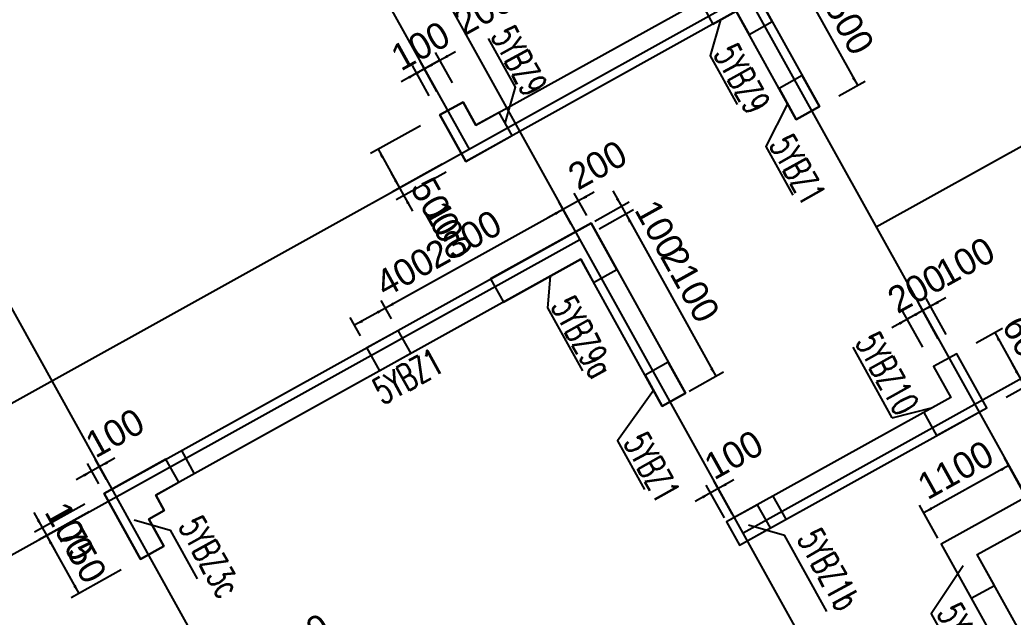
# Model space of a CAD drawing. Extents: x 387171 to 699106, y 11966 to 245688.
# Drawn here: x 493817 to 505054, y 118160 to 124919 of the extents above; entities that cross this region are included whole.
import ezdxf

# ---------------------------------------------------------------- set-up
doc = ezdxf.new("R2010")
doc.units = 0
doc.header["$LTSCALE"] = 100
doc.header["$MEASUREMENT"] = 0
doc.linetypes.add('DASHED', pattern=[19.05, 12.7, -6.35])
for name, color, linetype in [('b边缘构件', 235, 'Continuous'), ('COLU_DASH', 9, 'DASHED'), ('DOTE', 253, 'Continuous'), ('wall-主楼', 2, 'Continuous'), ('Y阴影', 254, 'Continuous'), ('小尺寸', 4, 'Continuous'), ('边缘构件标注', 1, 'Continuous')]:
    doc.layers.add(name, color=color, linetype=linetype)
doc.styles.add('hztxt', font='hztxt')
doc.styles.get("Standard").update_dxf_attribs({"font": 'standard'})
doc.dimstyles.get("Standard").update_dxf_attribs({"dimtxt": 300, "dimasz": 100, "dimexe": 100, "dimexo": 250, "dimgap": 100, "dimtad": 0, "dimtoh": 1, "dimdec": 0, "dimdsep": 46, "dimcen": 0.09, "dimclrt": 7, "dimadec": 0, "dimazin": 0, "dimtfac": 1, "dimtdec": 4, "dimtofl": 0, "dimtmove": 0, "dimatfit": 3, "dimfxl": 1, "dimtolj": 1, "dimtzin": 0, "dimarcsym": 0})

# ---------------------------------------------------------------- blocks, each defined once
blk = doc.blocks.new('*D1926')
at = {"layer": '小尺寸', "color": 0, "linetype": 'ByBlock', "lineweight": -2}
for p, q in [((493975, 119346), (494218, 118909)), ((494553, 119438), (493984, 119123)), ((494601, 119351), (494033, 119035))]:
    blk.add_line(p, q, dxfattribs=at)
for points in [[(494072, 119171), (494009, 119250), (494038, 119267)], [(494120, 119084), (494184, 119004), (494154, 118988)]]:
    blk.add_solid(points, dxfattribs=at)
at = {"layer": '小尺寸', "color": 7, "linetype": 'Continuous', "lineweight": -2, "insert": (494381, 119130), "char_height": 300, "width": 476.67, "attachment_point": 5, "rotation": 299.0454, "style": 'hztxt'}
blk.add_mtext('100', dxfattribs=at)
blk = doc.blocks.new('*D4359')
at = {"layer": '小尺寸', "color": 0, "linetype": 'ByBlock', "lineweight": -2}
for p, q in [((498351, 123721), (497783, 123405)), ((497870, 123454), (498113, 123017)), ((498594, 123284), (498026, 122968))]:
    blk.add_line(p, q, dxfattribs=at)
for points in [[(497870, 123454), (497933, 123375), (497904, 123358)], [(498113, 123017), (498050, 123096), (498079, 123112)]]:
    blk.add_solid(points, dxfattribs=at)
at = {"layer": '小尺寸', "color": 7, "linetype": 'Continuous', "lineweight": -2, "insert": (498518, 122803), "char_height": 300, "width": 566.67, "attachment_point": 5, "rotation": 299.0454, "style": 'hztxt'}
blk.add_mtext('500', dxfattribs=at)
blk = doc.blocks.new('*D2743')
at = {"layer": '小尺寸', "color": 0, "linetype": 'ByBlock', "lineweight": -2}
for p, q in [((498594, 123284), (498026, 122968)), ((498016, 123192), (498259, 122755)), ((498642, 123196), (498074, 122881))]:
    blk.add_line(p, q, dxfattribs=at)
for points in [[(498113, 123017), (498050, 123096), (498079, 123112)], [(498162, 122929), (498225, 122850), (498196, 122834)]]:
    blk.add_solid(points, dxfattribs=at)
at = {"layer": '小尺寸', "color": 7, "linetype": 'Continuous', "lineweight": -2, "insert": (498667, 122535), "char_height": 300, "width": 476.67, "attachment_point": 5, "rotation": 299.0454, "style": 'hztxt'}
blk.add_mtext('100', dxfattribs=at)
blk = doc.blocks.new('*D3421')
at = {"layer": '小尺寸', "color": 0, "linetype": 'ByBlock', "lineweight": -2}
for p, q in [((498744, 124558), (498220, 124266)), ((498711, 124207), (498521, 124548)), ((498536, 124109), (498346, 124451))]:
    blk.add_line(p, q, dxfattribs=at)
for points in [[(498569, 124461), (498649, 124524), (498665, 124495)], [(498395, 124364), (498315, 124300), (498299, 124330)]]:
    blk.add_solid(points, dxfattribs=at)
at = {"layer": '小尺寸', "color": 7, "linetype": 'Continuous', "lineweight": -2, "insert": (499061, 125020), "char_height": 300, "width": 566.67, "attachment_point": 5, "rotation": 29.0454, "style": 'hztxt'}
blk.add_mtext('200', dxfattribs=at)
blk = doc.blocks.new('*D3397')
at = {"layer": '小尺寸', "color": 0, "linetype": 'ByBlock', "lineweight": -2}
for p, q in [((498569, 124461), (498132, 124218)), ((498448, 124061), (498259, 124402)), ((498536, 124109), (498346, 124451))]:
    blk.add_line(p, q, dxfattribs=at)
for points in [[(498395, 124364), (498474, 124427), (498490, 124398)], [(498307, 124315), (498228, 124252), (498212, 124281)]]:
    blk.add_solid(points, dxfattribs=at)
at = {"layer": '小尺寸', "color": 7, "linetype": 'Continuous', "lineweight": -2, "insert": (498349, 124624), "char_height": 300, "width": 476.67, "attachment_point": 5, "rotation": 29.0454, "style": 'hztxt'}
blk.add_mtext('100', dxfattribs=at)
blk = doc.blocks.new('*D1723')
at = {"layer": '小尺寸', "color": 0, "linetype": 'ByBlock', "lineweight": -2}
for p, q in [((502353, 125371), (502652, 125538)), ((502565, 125489), (503293, 124178)), ((503081, 124060), (503381, 124226))]:
    blk.add_line(p, q, dxfattribs=at)
for points in [[(502565, 125489), (502628, 125410), (502599, 125394)], [(503293, 124178), (503230, 124257), (503259, 124273)]]:
    blk.add_solid(points, dxfattribs=at)
at = {"layer": '小尺寸', "color": 7, "linetype": 'Continuous', "lineweight": -2, "insert": (503148, 124955), "char_height": 300, "width": 690, "attachment_point": 5, "rotation": 299.0454, "style": 'hztxt'}
blk.add_mtext('1500', dxfattribs=at)
blk = doc.blocks.new('*D1967')
at = {"layer": '小尺寸', "color": 0, "linetype": 'ByBlock', "lineweight": -2}
for p, q in [((500526, 122984), (500769, 122547)), ((500323, 122642), (500711, 122858)), ((500371, 122555), (500759, 122771))]:
    blk.add_line(p, q, dxfattribs=at)
for points in [[(500623, 122809), (500560, 122889), (500589, 122905)], [(500672, 122722), (500735, 122643), (500706, 122627)]]:
    blk.add_solid(points, dxfattribs=at)
at = {"layer": '小尺寸', "color": 7, "linetype": 'Continuous', "lineweight": -2, "insert": (501055, 122548), "char_height": 300, "width": 476.67, "attachment_point": 5, "rotation": 299.0454, "style": 'hztxt'}
blk.add_mtext('100', dxfattribs=at)
blk = doc.blocks.new('*D2470')
at = {"layer": '小尺寸', "color": 0, "linetype": 'ByBlock', "lineweight": -2}
for p, q in [((500371, 122555), (500759, 122771)), ((500672, 122722), (501691, 120886)), ((501391, 120719), (501779, 120935))]:
    blk.add_line(p, q, dxfattribs=at)
for points in [[(500672, 122722), (500735, 122643), (500706, 122627)], [(501691, 120886), (501628, 120965), (501657, 120982)]]:
    blk.add_solid(points, dxfattribs=at)
at = {"layer": '小尺寸', "color": 7, "linetype": 'Continuous', "lineweight": -2, "insert": (501400, 121925), "char_height": 300, "width": 775, "attachment_point": 5, "rotation": 299.0454, "style": 'hztxt'}
blk.add_mtext('2100', dxfattribs=at)
blk = doc.blocks.new('*D448')
at = {"layer": '小尺寸', "color": 0, "linetype": 'ByBlock', "lineweight": -2}
for p, q in [((494601, 119351), (494033, 119035)), ((494120, 119084), (494485, 118428)), ((494965, 118695), (494397, 118379))]:
    blk.add_line(p, q, dxfattribs=at)
for points in [[(494120, 119084), (494184, 119004), (494154, 118988)], [(494485, 118428), (494421, 118507), (494451, 118524)]]:
    blk.add_solid(points, dxfattribs=at)
at = {"layer": '小尺寸', "color": 7, "linetype": 'Continuous', "lineweight": -2, "insert": (494521, 118877), "char_height": 300, "width": 566.67, "attachment_point": 5, "rotation": 299.0454, "style": 'hztxt'}
blk.add_mtext('750', dxfattribs=at)
blk = doc.blocks.new('*D697')
at = {"layer": '小尺寸', "color": 0, "linetype": 'ByBlock', "lineweight": -2}
for p, q in [((500313, 122968), (499789, 122677)), ((500231, 122705), (500090, 122958)), ((500056, 122608), (499915, 122861))]:
    blk.add_line(p, q, dxfattribs=at)
for points in [[(500139, 122871), (500218, 122934), (500234, 122905)], [(499964, 122774), (499884, 122711), (499868, 122740)]]:
    blk.add_solid(points, dxfattribs=at)
at = {"layer": '小尺寸', "color": 7, "linetype": 'Continuous', "lineweight": -2, "insert": (500352, 123276), "char_height": 300, "width": 566.67, "attachment_point": 5, "rotation": 29.0454, "style": 'hztxt'}
blk.add_mtext('200', dxfattribs=at)
blk = doc.blocks.new('*D948')
at = {"layer": '小尺寸', "color": 0, "linetype": 'ByBlock', "lineweight": -2}
for p, q in [((494893, 119958), (494456, 119715)), ((494711, 119667), (494582, 119900)), ((494799, 119716), (494670, 119948))]:
    blk.add_line(p, q, dxfattribs=at)
for points in [[(494718, 119861), (494798, 119924), (494814, 119895)], [(494631, 119812), (494552, 119749), (494535, 119778)]]:
    blk.add_solid(points, dxfattribs=at)
at = {"layer": '小尺寸', "color": 7, "linetype": 'Continuous', "lineweight": -2, "insert": (494893, 120244), "char_height": 300, "width": 476.67, "attachment_point": 5, "rotation": 29.0454, "style": 'hztxt'}
blk.add_mtext('100', dxfattribs=at)
blk = doc.blocks.new('*D908')
at = {"layer": '小尺寸', "color": 0, "linetype": 'ByBlock', "lineweight": -2}
for p, q in [((504635, 121263), (504934, 121429)), ((504847, 121380), (505138, 120856)), ((504926, 120738), (505226, 120904))]:
    blk.add_line(p, q, dxfattribs=at)
for points in [[(504847, 121380), (504910, 121301), (504881, 121285)], [(505138, 120856), (505075, 120935), (505104, 120951)]]:
    blk.add_solid(points, dxfattribs=at)
at = {"layer": '小尺寸', "color": 7, "linetype": 'Continuous', "lineweight": -2, "insert": (505211, 121239), "char_height": 300, "width": 556.67, "attachment_point": 5, "rotation": 299.0454, "style": 'hztxt'}
blk.add_mtext('600', dxfattribs=at)
blk = doc.blocks.new('*D1177')
at = {"layer": '小尺寸', "color": 0, "linetype": 'ByBlock', "lineweight": -2}
for p, q in [((505041, 121031), (505284, 120593)), ((504926, 120738), (505226, 120904)), ((504975, 120651), (505274, 120817))]:
    blk.add_line(p, q, dxfattribs=at)
for points in [[(505138, 120856), (505075, 120935), (505104, 120951)], [(505187, 120768), (505250, 120689), (505221, 120673)]]:
    blk.add_solid(points, dxfattribs=at)
at = {"layer": '小尺寸', "color": 7, "linetype": 'Continuous', "lineweight": -2, "insert": (505692, 120374), "char_height": 300, "width": 476.67, "attachment_point": 5, "rotation": 299.0454, "style": 'hztxt'}
blk.add_mtext('100', dxfattribs=at)
blk = doc.blocks.new('*D3587')
at = {"layer": '小尺寸', "color": 0, "linetype": 'ByBlock', "lineweight": -2}
for p, q in [((504294, 121774), (503857, 121531)), ((504208, 121311), (503983, 121715)), ((504295, 121360), (504071, 121764))]:
    blk.add_line(p, q, dxfattribs=at)
for points in [[(504119, 121676), (504198, 121740), (504215, 121710)], [(504032, 121628), (503952, 121565), (503936, 121594)]]:
    blk.add_solid(points, dxfattribs=at)
at = {"layer": '小尺寸', "color": 7, "linetype": 'Continuous', "lineweight": -2, "insert": (504514, 122182), "char_height": 300, "width": 476.67, "attachment_point": 5, "rotation": 29.0454, "style": 'hztxt'}
blk.add_mtext('100', dxfattribs=at)
blk = doc.blocks.new('*D3825')
at = {"layer": '小尺寸', "color": 0, "linetype": 'ByBlock', "lineweight": -2}
for p, q in [((504207, 121725), (503682, 121434)), ((504208, 121311), (503983, 121715)), ((504033, 121214), (503808, 121618))]:
    blk.add_line(p, q, dxfattribs=at)
for points in [[(504032, 121628), (504111, 121691), (504127, 121662)], [(503857, 121531), (503778, 121468), (503761, 121497)]]:
    blk.add_solid(points, dxfattribs=at)
at = {"layer": '小尺寸', "color": 7, "linetype": 'Continuous', "lineweight": -2, "insert": (503967, 121878), "char_height": 300, "width": 566.67, "attachment_point": 5, "rotation": 29.0454, "style": 'hztxt'}
blk.add_mtext('200', dxfattribs=at)
blk = doc.blocks.new('*D4315')
at = {"layer": '小尺寸', "color": 0, "linetype": 'ByBlock', "lineweight": -2}
for p, q in [((501893, 119712), (501456, 119469)), ((501876, 119330), (501670, 119702)), ((501789, 119282), (501582, 119653))]:
    blk.add_line(p, q, dxfattribs=at)
for points in [[(501718, 119615), (501798, 119678), (501814, 119649)], [(501631, 119566), (501551, 119503), (501535, 119532)]]:
    blk.add_solid(points, dxfattribs=at)
at = {"layer": '小尺寸', "color": 7, "linetype": 'Continuous', "lineweight": -2, "insert": (501893, 119997), "char_height": 300, "width": 476.67, "attachment_point": 5, "rotation": 29.0454, "style": 'hztxt'}
blk.add_mtext('100', dxfattribs=at)
blk = doc.blocks.new('*D118')
at = {"layer": '小尺寸', "color": 0, "linetype": 'ByBlock', "lineweight": -2}
for p, q in [((497602, 117757), (497462, 118010)), ((497511, 117922), (496724, 117485)), ((496815, 117320), (496675, 117573))]:
    blk.add_line(p, q, dxfattribs=at)
for points in [[(497511, 117922), (497431, 117859), (497415, 117888)], [(496724, 117485), (496803, 117548), (496819, 117519)]]:
    blk.add_solid(points, dxfattribs=at)
at = {"layer": '小尺寸', "color": 7, "linetype": 'Continuous', "lineweight": -2, "insert": (496996, 117922), "char_height": 300, "width": 556.67, "attachment_point": 5, "rotation": 29.0454, "style": 'hztxt'}
blk.add_mtext('900', dxfattribs=at)
blk = doc.blocks.new('*D3705')
at = {"layer": '小尺寸', "color": 0, "linetype": 'ByBlock', "lineweight": -2}
for p, q in [((500031, 122652), (499915, 122861)), ((499964, 122774), (497953, 121657)), ((498021, 121536), (497905, 121745))]:
    blk.add_line(p, q, dxfattribs=at)
for points in [[(499964, 122774), (499884, 122711), (499868, 122740)], [(497953, 121657), (498033, 121720), (498049, 121691)]]:
    blk.add_solid(points, dxfattribs=at)
at = {"layer": '小尺寸', "color": 7, "linetype": 'Continuous', "lineweight": -2, "insert": (498837, 122434), "char_height": 300, "width": 780, "attachment_point": 5, "rotation": 29.0454, "style": 'hztxt'}
blk.add_mtext('2300', dxfattribs=at)
blk = doc.blocks.new('*D3919')
at = {"layer": '小尺寸', "color": 0, "linetype": 'ByBlock', "lineweight": -2}
for p, q in [((498021, 121536), (497905, 121745)), ((497953, 121657), (497604, 121463)), ((497671, 121342), (497555, 121551))]:
    blk.add_line(p, q, dxfattribs=at)
for points in [[(497953, 121657), (497874, 121594), (497858, 121623)], [(497604, 121463), (497683, 121526), (497699, 121497)]]:
    blk.add_solid(points, dxfattribs=at)
at = {"layer": '小尺寸', "color": 7, "linetype": 'Continuous', "lineweight": -2, "insert": (498172, 122064), "char_height": 300, "width": 576.67, "attachment_point": 5, "rotation": 29.0454, "style": 'hztxt'}
blk.add_mtext('400', dxfattribs=at)
blk = doc.blocks.new('*D1758')
at = {"layer": '小尺寸', "color": 0, "linetype": 'ByBlock', "lineweight": -2}
for p, q in [((505165, 119587), (504957, 119962)), ((505005, 119875), (504044, 119341)), ((504203, 119053), (503995, 119428))]:
    blk.add_line(p, q, dxfattribs=at)
for points in [[(505005, 119875), (504926, 119812), (504910, 119841)], [(504044, 119341), (504123, 119404), (504139, 119375)]]:
    blk.add_solid(points, dxfattribs=at)
at = {"layer": '小尺寸', "color": 7, "linetype": 'Continuous', "lineweight": -2, "insert": (504403, 119826), "char_height": 300, "width": 685, "attachment_point": 5, "rotation": 29.0454, "style": 'hztxt'}
blk.add_mtext('1100', dxfattribs=at)

msp = doc.modelspace()

# ---------------------------------------------------------------- hatches: boundary and pattern name
at = {"layer": 'Y阴影'}
h = msp.add_hatch(dxfattribs=at)
h.set_pattern_fill('ANSI31', color=256, scale=25, angle=-60.95463, style=0)
h.set_pattern_definition([])
h.paths.add_polyline_path([(502037.4, 125424.9), (501512.9, 125133.6), (501658.5, 124871.4), (501920.8, 125017), (502066.5, 124754.8), (502328.7, 124900.4)], flags=0)
h = msp.add_hatch(dxfattribs=at)
h.set_pattern_fill('ANSI31', color=256, scale=25, angle=-60.95463, style=0)
h.set_pattern_definition([])
h.paths.add_polyline_path([(502668.6, 124288.4), (502406.3, 124142.8), (502600.5, 123793.1), (502862.8, 123938.7)], flags=0)
h = msp.add_hatch(dxfattribs=at)
h.set_pattern_fill('ANSI31', color=256, scale=25, angle=-60.95463, style=0)
h.set_pattern_definition([])
h.paths.add_polyline_path([(498831.9, 123988), (498569.7, 123842.3), (498861, 123317.8), (499385.5, 123609.1), (499239.9, 123871.3), (498977.6, 123725.7)], flags=0)
h = msp.add_hatch(dxfattribs=at)
h.set_pattern_fill('ANSI31', color=256, scale=25, angle=-60.95463, style=0)
h.set_pattern_definition([])
h.paths.add_polyline_path([(500278.9, 122618.2), (499142.4, 121987.1), (499288.1, 121724.8), (500162.3, 122210.3), (500308, 121948), (500570.2, 122093.7)], flags=0)
h = msp.add_hatch(dxfattribs=at)
h.set_pattern_fill('ANSI31', color=256, scale=25, angle=-60.95463, style=0)
h.set_pattern_definition([])
h.paths.add_polyline_path([(498093.7, 121404.7), (498239.4, 121142.4), (497889.7, 120948.2), (497744, 121210.5)], flags=0)
h = msp.add_hatch(dxfattribs=at)
h.set_pattern_fill('ANSI31', color=256, scale=25, angle=-60.95463, style=0)
h.set_pattern_definition([])
h.paths.add_polyline_path([(504416.3, 121141.3), (504154, 120995.7), (504348.3, 120645.8), (504042.3, 120475.9), (504188, 120213.6), (504756.2, 120529.2)], flags=0)
h = msp.add_hatch(dxfattribs=at)
h.set_pattern_fill('ANSI31', color=256, scale=25, angle=-60.95463, style=0)
h.set_pattern_definition([])
h.paths.add_polyline_path([(501152.8, 121044.6), (500890.6, 120898.9), (501084.8, 120549.2), (501347, 120694.9)], flags=0)
h = msp.add_hatch(dxfattribs=at)
h.set_pattern_fill('ANSI31', color=256, scale=25, angle=-60.95463, style=0)
h.set_pattern_definition([])
h.paths.add_polyline_path([(495470.6, 119947.9), (494771.3, 119559.5), (495183.9, 118816.4), (495446.2, 118962.1), (495276.3, 119268.1), (495451.1, 119365.2), (495354, 119540), (495616.3, 119685.7)], flags=0)
h = msp.add_hatch(dxfattribs=at)
h.set_pattern_fill('ANSI31', color=256, scale=25, angle=-60.95463, style=0)
h.set_pattern_definition([])
h.paths.add_polyline_path([(505290.3, 119567.6), (504241.2, 118985), (504581.1, 118373), (504843.3, 118518.6), (504649.1, 118868.3), (505173.7, 119159.6), (505562.1, 118460.3), (505824.3, 118605.9)], flags=0)
h = msp.add_hatch(dxfattribs=at)
h.set_pattern_fill('ANSI31', color=256, scale=25, angle=-60.95463, style=0)
h.set_pattern_definition([])
h.paths.add_polyline_path([(502162.7, 119432.1), (501813, 119237.9), (501958.7, 118975.6), (502308.4, 119169.8)], flags=0)

# ---------------------------------------------------------------- linework, layer by layer
at = {"layer": 'b边缘构件'}
for points in [[(502037.4, 125424.9), (501512.9, 125133.6), (501658.5, 124871.4), (501920.8, 125017), (502066.5, 124754.8), (502328.7, 124900.4), (502037.4, 125424.9)], [(502668.6, 124288.4), (502406.3, 124142.8), (502600.5, 123793.1), (502862.8, 123938.7), (502668.6, 124288.4)], [(498831.9, 123988), (498569.7, 123842.3), (498861, 123317.8), (499385.5, 123609.1), (499239.9, 123871.3), (498977.6, 123725.7), (498831.9, 123988)], [(500278.9, 122618.2), (499142.4, 121987.1), (499288.1, 121724.8), (500162.3, 122210.3), (500308, 121948), (500570.2, 122093.7), (500278.9, 122618.2)], [(504416.3, 121141.3), (504154, 120995.7), (504348.3, 120645.8), (504042.3, 120475.9), (504188, 120213.6), (504756.2, 120529.2), (504416.3, 121141.3)], [(501152.8, 121044.6), (500890.6, 120898.9), (501084.8, 120549.2), (501347, 120694.9), (501152.8, 121044.6)], [(505290.3, 119567.6), (504241.2, 118985), (504581.1, 118373), (504843.3, 118518.6), (504649.1, 118868.3), (505173.7, 119159.6), (505562.1, 118460.3), (505824.3, 118605.9), (505290.3, 119567.6)], [(502162.7, 119432.1), (501813, 119237.9), (501958.7, 118975.6), (502308.4, 119169.8), (502162.7, 119432.1)]]:
    msp.add_lwpolyline(points, dxfattribs=at)
for points in [[(498093.7, 121404.7), (498239.4, 121142.4), (497889.7, 120948.2), (497744, 121210.5)], [(495470.6, 119947.9), (494771.3, 119559.5), (495183.9, 118816.4), (495446.2, 118962.1), (495276.3, 119268.1), (495451.1, 119365.2), (495354, 119540), (495616.3, 119685.7)]]:
    msp.add_lwpolyline(points, close=True, dxfattribs=at)
at = {"layer": 'COLU_DASH'}
for p, q in [((495645.5, 120045), (495791.1, 119782.8)), ((502337.6, 119529.2), (502483.2, 119266.9))]:
    msp.add_line(p, q, dxfattribs=at)
at = {"layer": 'DOTE'}
for p, q in [((493535, 134350), (508021.3, 108264.7)), ((493010.4, 134058.7), (498903.6, 123447.1)), ((514017.7, 131849.4), (489999.1, 118510.8)), ((488289.6, 131437), (496514.7, 116626.1)), ((515472.7, 129229.4), (503506.2, 122574.1)), ((502049.7, 125196.8), (516832.5, 98577.7)), ((508553.3, 122754.6), (501998.8, 119109.3)), ((490727.4, 117199.4), (500152.6, 122433.7))]:
    msp.add_line(p, q, dxfattribs=at)
at = {"layer": 'wall-主楼'}
for points in [[(498861, 123317.8), (498569.7, 123842.3), (498831.9, 123988), (498977.6, 123725.7), (502037.4, 125424.9), (502862.8, 123938.7), (502600.5, 123793.1), (501920.8, 125017)], [(500162.3, 122210.3), (495354, 119540), (495451.1, 119365.2), (495276.3, 119268.1), (495446.2, 118962.1), (495183.9, 118816.4), (494771.3, 119559.5), (500278.9, 122618.2), (501347, 120694.9), (501084.8, 120549.2)], [(504756.2, 120529.2), (504416.4, 121141.2), (504154.1, 120995.5), (504348.3, 120645.8), (501813, 119237.9), (501958.7, 118975.6)], [(507766.3, 115109), (507504.1, 114963.3), (507892.5, 114263.9), (507367.9, 113972.6), (504649.1, 118868.3), (505173.7, 119159.6), (505562.1, 118460.3), (505824.3, 118605.9), (505290.3, 119567.6), (504241.2, 118985), (505673.4, 116406), (501826.8, 114269.8), (501972.4, 114007.5), (505819.1, 116143.7), (507251.3, 113564.7), (508300.4, 114147.3)]]:
    msp.add_lwpolyline(points, close=True, dxfattribs=at)
at = {"layer": '边缘构件标注', "color": 200}
for p, q in [((503687.3, 120415.3), (503243.4, 121214.6)), ((503687.3, 120415.3), (504144.8, 120532.8)), ((502060.7, 119203.9), (502468.6, 119087.2)), ((502947.5, 118225), (502468.6, 119087.2))]:
    msp.add_line(p, q, dxfattribs=at)
for points in [[(501743.5, 124918.6), (501626.9, 124510.6), (501932.8, 123959.9)], [(499306.7, 123751), (499423.3, 124158.9), (499117.5, 124709.6)], [(502503.4, 123967.9), (502256.2, 123487.5), (502562.1, 122936.8)], [(499817, 122018.5), (499788.4, 121659.5), (500183.4, 120948)], [(500987.7, 120724.1), (500579.2, 120154.1), (500885.1, 119603.3)], [(495108.7, 119260.8), (495516.7, 119144.2), (495822.5, 118593.4)], [(504490.4, 118742.3), (504125.7, 118196.6), (504533.5, 117462.2)]]:
    msp.add_lwpolyline(points, dxfattribs=at)

# ---------------------------------------------------------------- texts
at = {"layer": '边缘构件标注', "color": 200, "width": 0.7}
for s, rotation, p in [('5YBZ9', 299.04537, (499138.3, 124736.8)), ('5YBZ9', 299.04537, (501660.3, 124535.1)), ('5YBZ1', 299.04537, (502288.7, 123506.4)), ('5YBZ9a', 299.04537, (499819.2, 121680)), ('5YBZ10', 299.04537, (503263.3, 121271.7)), ('5YBZ1', 29.04537, (497923.9, 120557.3)), ('5YBZ1', 299.04537, (500640.6, 120136.6)), ('5YBZ3c', 299.04537, (495605.2, 119190.8)), ('5YBZ1b', 299.04537, (502604.6, 119048.4)), ('5YBZ13', 299.04537, (504185.9, 118205.4))]:
    msp.add_text(s, height=300, rotation=rotation, dxfattribs=at).set_placement(p)

# ---------------------------------------------------------------- dimensions: what is measured, and where the dimension line sits
at = {"layer": '小尺寸'}
for base, p1, p2, angle, picture, middle in [((503293.3, 124177.8), (502134.5, 125250.1), (502862.8, 123938.7), 299.04537, '*D1723', (503147.7, 124954.9)), ((498394.6, 124363.5), (498831.9, 123988), (498657.1, 123890.9), 29.04537, '*D3421', (498638.7, 124785)), ((498307.2, 124315), (498657.1, 123890.9), (498569.7, 123842.3), 29.04537, '*D3397', (498009.3, 124435.5)), ((498113, 123016.8), (498569.7, 123842.3), (498812.4, 123405.2), 299.04537, '*D4359', (498210.2, 123356.7)), ((499963.8, 122773.8), (500351.9, 122486.8), (500177.1, 122389.7), 29.04537, '*D697', (499929.8, 123040.9)), ((498161.6, 122929.4), (498812.4, 123405.2), (498861, 123317.8), 299.04537, '*D2743', (498478.2, 122874.2)), ((500671.8, 122722), (500104.1, 122521.1), (500152.6, 122433.7), 299.04537, '*D1967', (500866.1, 122887.1)), ((497953.4, 121657.3), (500152.6, 122433.7), (498142.3, 121317.2), 29.04537, '*D3705', (498837.2, 122434.1)), ((501691.4, 120886.1), (500152.6, 122433.7), (501172.2, 120597.8), 299.04537, '*D2470', (501400.2, 121925.4)), ((497603.7, 121463.1), (498142.3, 121317.2), (497792.6, 121123), 29.04537, '*D3919', (497657.2, 121778.8)), ((504031.7, 121627.9), (504416.3, 121141.3), (504328.9, 121092.8), 29.04537, '*D3587', (504174.3, 121993.1)), ((503856.8, 121530.8), (504328.9, 121092.8), (504154, 120995.7), 29.04537, '*D3825', (503544.8, 121643.5)), ((505138.2, 120855.7), (504416.3, 121141.3), (504707.7, 120616.6), 299.04537, '*D908', (505211, 121239.4)), ((505186.7, 120768.3), (504707.7, 120616.6), (504756.2, 120529.2), 299.04537, '*D1177', (505503.3, 120713.1)), ((494630.9, 119812.2), (494920.2, 119497.3), (494832.8, 119448.7), 29.04537, '*D948', (494553.3, 120055)), ((501630.8, 119566), (501997.6, 119111.6), (501910.1, 119063), 29.04537, '*D4315', (501553.2, 119808.8)), ((504043.7, 119340.7), (505286.3, 119368.8), (504324.6, 118834.7), 29.04537, '*D1758', (504403.1, 119826.2)), ((494484.5, 118428), (494819.8, 119472.1), (495183.9, 118816.4), 299.04537, '*D448', (494521, 118877.3)), ((496723.9, 117485.2), (497723.6, 117538.8), (496936.8, 117101.8), 29.04537, '*D118', (496996, 117922.3))]:
    dim = msp.add_linear_dim(base=base, p1=p1, p2=p2, angle=angle, dimstyle='Standard', dxfattribs=at)
    dim.commit()
    dim.dimension.update_dxf_attribs({"geometry": picture, "text_midpoint": middle})
dim = msp.add_aligned_dim(p1=(494771.3, 119559.5), p2=(494819.8, 119472.1), distance=-800, dimstyle='Standard', dxfattribs=at)
dim.commit()
dim.dimension.update_dxf_attribs({"geometry": '*D1926', "text_midpoint": (494192.4, 119469)})

doc.saveas('drawing.dxf')
